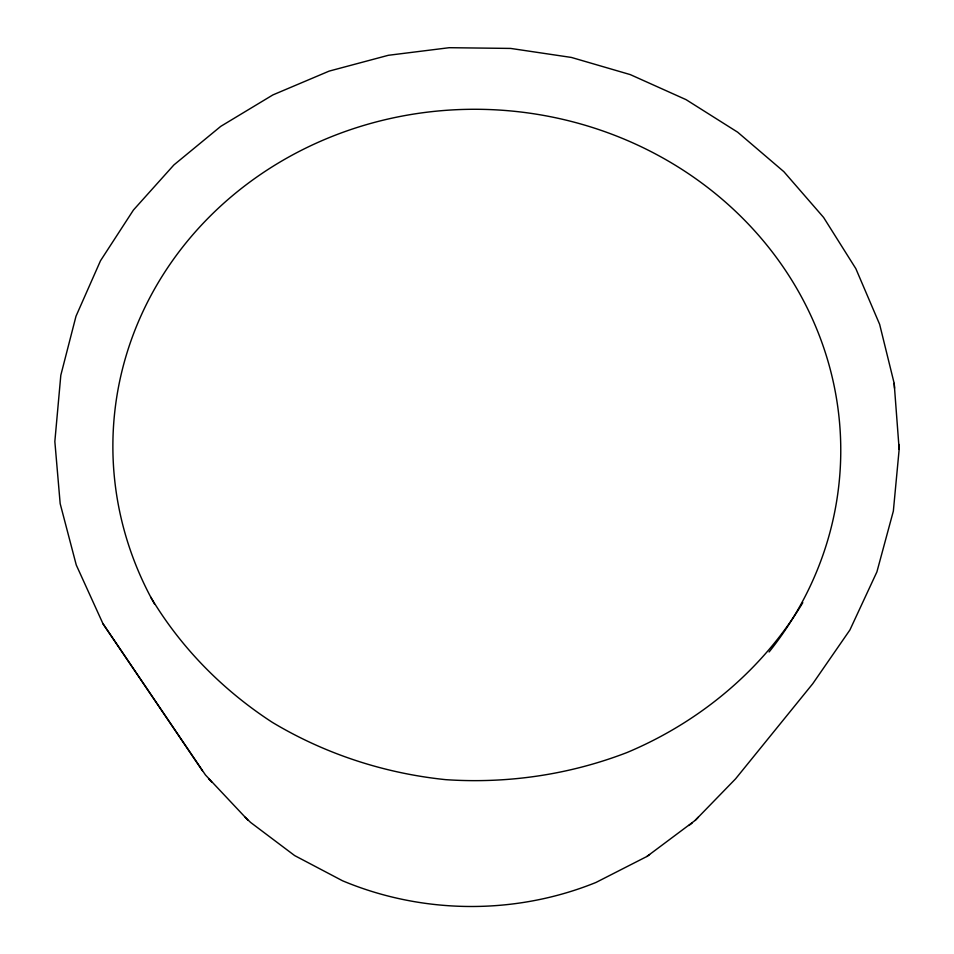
<?xml version="1.0" encoding="UTF-8"?>
<svg xmlns="http://www.w3.org/2000/svg" width="954" height="954" viewBox="0 0 954 954"><rect width="100%" height="100%" fill="white"/><g stroke="black" fill="none" stroke-linecap="round" stroke-linejoin="round"><path stroke-width="1.43" d="M247.861 820.058L205.48 774.994L103.02 623.821L76.26 564.995L60.174 503.652L54.843 441.499L60.817 375.232L75.998 316.227L100.492 260.764L133.453 210.011L173.902 164.935L220.756 126.357L272.904 94.911L329.154 71.109L388.338 55.296L449.239 47.7L510.664 48.427L571.41 57.443L630.272 74.603L686.081 99.657L737.657 132.189L783.854 171.672L823.6 217.44L855.845 268.658L879.636 324.336L894.172 383.341L899.157 449.37L893.349 511.106L876.917 571.851L849.919 629.95L812.748 683.72L735.558 778.858L695.204 820.38L646.931 856.465L596 882.438C515.315 915.124 422.753 914.433 342.498 880.757L294.655 855.583L250.616 822.443L245.154 817.22M802.803 602.654C762.246 670.137 699.437 722.142 627.052 752.515C569.299 774.767 507.397 783.83 445.685 779.656C384.414 773.324 325.171 754.03 272.319 722.345C222.938 690.267 180.986 647.838 150.768 597.192M695.204 820.38L698.352 817.137M688.86 825.508L692.044 823.171M646.931 856.465L649.567 854.534M208.58 778.762L211.74 782.077M103.02 623.821L202.415 770.749M894.172 383.341L894.554 388.206M898.763 444.361L899.157 449.37M154.453 603.906A363.987 339.004 2.4 0 1 261.635 173.7A363.987 339.004 2.4 0 1 734.902 210.703A363.987 339.004 2.4 0 1 769.103 651.964"/></g></svg>
